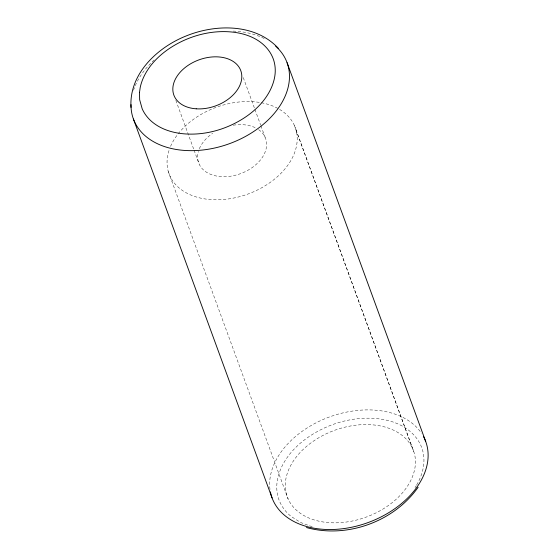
<?xml version="1.0" encoding="UTF-8"?>
<svg xmlns="http://www.w3.org/2000/svg" width="559" height="559" viewBox="0 0 559 559"><rect width="100%" height="100%" fill="white"/><g stroke="black" fill="none" stroke-linecap="round" stroke-linejoin="round"><path stroke-width="0.42" stroke-dasharray="2.79 2.1" d="M415.037 487.644L416.259 485.645M312.167 526.746L300.637 522.504L291.022 516.376A77.387 53.175 -20.1 0 1 279.814 501.884C276.565 494.666 276.027 486.428 277.648 478.728A78.106 53.664 -20.1 0 1 284.035 462.433C289.667 452.741 297.751 444.65 306.835 438.151A78.106 53.664 -20.1 0 1 325.96 427.286C337.189 422.318 349.263 419.215 361.526 418.398A78.064 53.636 -20.1 0 1 382.174 419.327C392.083 420.976 401.851 424.609 409.663 431.045A78.064 53.636 -20.1 0 1 419.753 443.224C423.939 450.945 424.896 460.148 423.058 468.68A78.106 53.664 -20.1 0 1 416.665 484.981M295.97 129.765L414.191 452.811A67.22 46.187 -20.1 0 1 329.419 522.672A67.22 46.187 -20.1 0 1 307.443 445.642A67.22 46.187 -20.1 0 1 414.191 452.811M294.327 125.307L412.549 448.353M243.277 77.589L254.631 108.635M254.932 109.452L260.613 124.971M260.913 125.789L265.099 137.221M175.847 100.382L193.784 149.4M194.085 150.217L199.165 164.101M168.294 171.557L288.151 499.061M258.621 129.66A35.622 24.477 -20.1 0 1 240.328 173.73A35.622 24.477 -20.1 0 1 198.431 151.384M199.339 148.771A35.622 24.477 -20.1 0 1 212.672 133.328M233.208 125.202A35.622 24.477 -20.1 0 1 256.455 128.318M170.551 146.409A67.22 46.187 -20.1 0 1 280.248 109.802A67.22 46.187 -20.1 0 1 247.392 194.252A67.22 46.187 -20.1 0 1 169.328 149.553M133.524 90.244A81.831 56.228 -20.1 0 1 155.22 59.051M233.159 31.094A81.831 56.228 -20.1 0 1 264.652 38.746M269.99 489.432A81.831 56.228 -20.1 0 1 328.978 417.133A81.831 56.228 -20.1 0 1 421.395 433.12"/><path stroke-width="0.84" d="M418.132 487.231C394.067 521.624 346.957 538.743 306.451 527.542M278.508 48.493C255.533 23.506 216.074 23.89 186.552 35.797C157.554 47.166 128.808 73.949 131.016 107.426M287.06 62.643L425.706 441.519M133.419 119.039L272.072 497.915M275.664 46.194A81.831 56.228 -20.1 0 1 233.229 142.231A81.831 56.228 -20.1 0 1 131.009 104.61M423.519 436.642A81.831 56.228 -20.1 0 1 367.717 522.7A81.831 56.228 -20.1 0 1 270.395 491.913M139.498 92.48L139.659 99.768L142.21 108.872A71.433 49.08 -20.1 0 0 152.558 122.246C159.79 128.151 168.804 131.519 177.937 133.07A71.433 49.08 -20.1 0 0 200.311 133.643C210.491 132.588 220.477 129.842 229.833 125.705A72.097 49.534 -20.1 0 0 247.483 115.678C255.868 109.683 263.331 102.22 268.537 93.269A72.097 49.541 -20.1 0 0 274.434 78.225C276.132 70.343 275.252 61.853 271.388 54.726A72.055 49.506 -20.1 0 0 262.066 43.483C254.855 37.537 245.841 34.19 236.702 32.667A72.055 49.506 -20.1 0 0 217.633 31.807C206.313 32.562 195.175 35.427 184.805 40.01A72.097 49.541 -20.1 0 0 167.155 50.044C158.77 56.04 151.307 63.509 146.109 72.453A72.097 49.534 -20.1 0 0 140.211 87.497L139.498 92.48M196.23 108.816A35.622 24.477 -20.1 0 0 241.153 71.79A35.622 24.477 -20.1 0 0 184.582 67.988A35.622 24.477 -20.1 0 0 196.23 108.816"/></g></svg>
